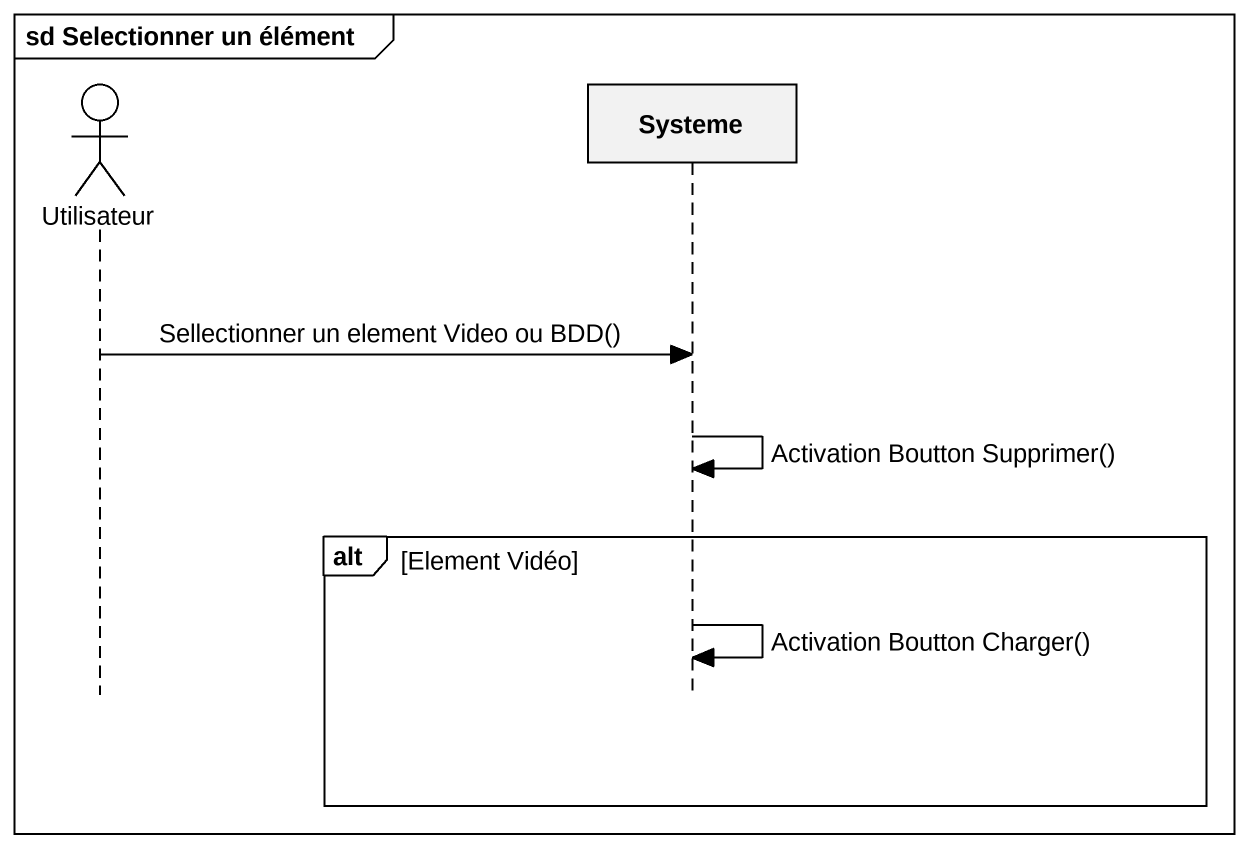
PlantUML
@startuml
mainframe sd Selectionner un élément
hide footbox
actor Utilisateur
participant Systeme

Utilisateur -> Systeme : Sellectionner un element Video ou BDD()
Systeme -> Systeme : Activation Boutton Supprimer()
alt Element Vidéo
  Systeme -> Systeme : Activation Boutton Charger()
end
@enduml
